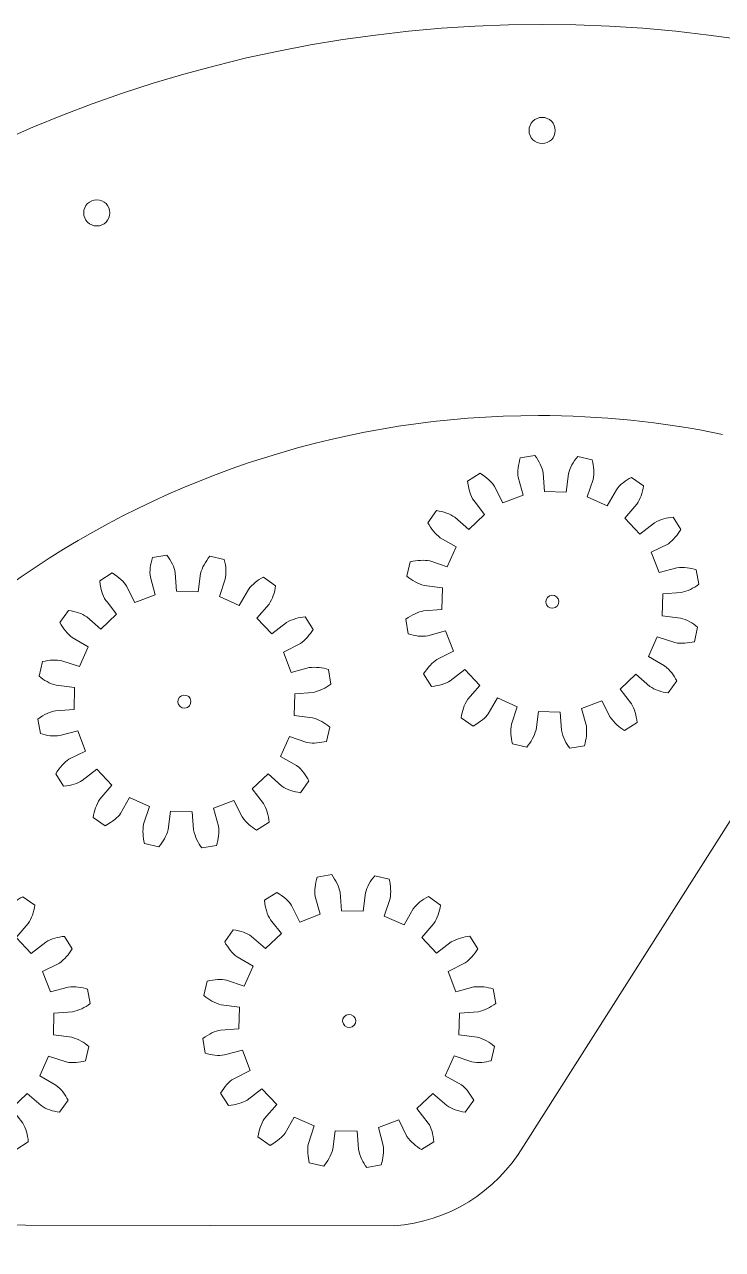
# Model space of a CAD drawing. Header units: millimetres. Extents: x 254 to 1549, y -413 to 269.
# Drawn here: x 817 to 923.6, y -1.8 to 185.4 of the extents above; entities that cross this region are included whole.
import ezdxf

# ---------------------------------------------------------------- set-up
doc = ezdxf.new("R2010")
doc.units = ezdxf.units.MM
doc.header["$MEASUREMENT"] = 0
doc.layers.add('layer 1', color=7, linetype='Continuous')

msp = doc.modelspace()

# ---------------------------------------------------------------- linework, layer by layer
at = {"layer": 'layer 1', "color": 242, "lineweight": 18}
for centre, major_axis in [((896.0624, -14.3886), (0, 199.7718)), ((896.0624, 169.1938), (0, 2)), ((828.0686, 156.6058), (0, 2))]:
    msp.add_ellipse(centre, major_axis=major_axis, ratio=1, dxfattribs=at)
msp.add_open_spline([(765.5623, 35.7716), (785.9493, 89.8482), (837.699, 125.6437), (895.491, 125.6437), (895.491, 125.6437), (904.9312, 125.6437), (914.3468, 124.681), (923.5917, 122.7706)], degree=3, knots=[0, 0, 0, 0, 0.33333333, 0.33333333, 0.33333333, 0.33333333, 1, 1, 1, 1], dxfattribs=at)
at = {"layer": 'layer 1', "color": 242, "lineweight": 9}
for points, knots in [([(896.4143, 114.042), (896.4143, 114.042), (899.7374, 113.9507), (899.7374, 113.9507), (899.7374, 113.9507), (899.7374, 113.9507), (900.0924, 116.7527), (900.0924, 116.7527), (900.0924, 116.7527), (900.2986, 117.6309), (900.8134, 118.5785), (901.5072, 119.3771), (901.5072, 119.3771), (901.5072, 119.3771), (903.7079, 118.8761), (903.7079, 118.8761), (903.7079, 118.8761), (903.9798, 117.8267), (904.0188, 116.8252), (903.8473, 115.8979), (903.8473, 115.8979), (903.8473, 115.8979), (902.9545, 113.2184), (902.9545, 113.2184), (902.9545, 113.2184), (902.9545, 113.2184), (905.9897, 111.8623), (905.9897, 111.8623), (905.9897, 111.8623), (905.9897, 111.8623), (907.3899, 114.3151), (907.3899, 114.3151), (907.3899, 114.3151), (907.9913, 115.1248), (908.7719, 115.7414), (909.7013, 116.1983), (909.7013, 116.1983), (909.7013, 116.1983), (911.5428, 114.8934), (911.5428, 114.8934), (911.5428, 114.8934), (911.4127, 113.8246), (911.0632, 112.8977), (910.5318, 112.0885), (910.5318, 112.0885), (910.5318, 112.0885), (908.6815, 109.9546), (908.6815, 109.9546), (908.6815, 109.9546), (908.6815, 109.9546), (910.9668, 107.5402), (910.9668, 107.5402), (910.9668, 107.5402), (910.9668, 107.5402), (913.1991, 109.2705), (913.1991, 109.2705), (913.1991, 109.2705), (914.1364, 109.7654), (915.0875, 110.064), (916.0553, 110.1258), (916.0553, 110.1258), (916.0553, 110.1258), (917.2571, 108.2155), (917.2571, 108.2155), (917.2571, 108.2155), (916.7293, 107.3718), (916.0899, 106.6483), (915.3282, 106.0568), (915.3282, 106.0568), (915.3282, 106.0568), (912.7237, 104.7476), (912.7237, 104.7476), (912.7237, 104.7476), (912.7237, 104.7476), (913.911, 101.6425), (913.911, 101.6425), (913.911, 101.6425), (913.911, 101.6425), (916.6356, 102.3868), (916.6356, 102.3868), (916.6356, 102.3868), (917.7017, 102.4807), (918.6953, 102.3924), (919.6017, 102.084), (919.6017, 102.084), (919.6017, 102.084), (919.981, 99.8592), (919.981, 99.8592), (919.981, 99.8592), (919.1846, 99.2375), (918.273, 98.8381), (917.2828, 98.5907), (917.2828, 98.5907), (917.2828, 98.5907), (914.4656, 98.3901), (914.4656, 98.3901), (914.4656, 98.3901), (914.4656, 98.3901), (914.3742, 95.067), (914.3742, 95.067), (914.3742, 95.067), (914.3742, 95.067), (917.1762, 94.712), (917.1762, 94.712), (917.1762, 94.712), (918.2063, 94.4549), (919.0466, 93.9357), (919.8006, 93.2972), (919.8006, 93.2972), (919.8006, 93.2972), (919.2996, 91.0966), (919.2996, 91.0966), (919.2996, 91.0966), (918.3397, 90.9189), (917.3982, 90.7208), (916.3214, 90.9572), (916.3214, 90.9572), (916.3214, 90.9572), (913.6419, 91.85), (913.6419, 91.85), (913.6419, 91.85), (913.6419, 91.85), (912.2858, 88.8148), (912.2858, 88.8148), (912.2858, 88.8148), (912.2858, 88.8148), (914.7386, 87.4145), (914.7386, 87.4145), (914.7386, 87.4145), (915.6614, 86.786), (916.1358, 85.9041), (916.6218, 85.1031), (916.6218, 85.1031), (916.6218, 85.1031), (915.3169, 83.2617), (915.3169, 83.2617), (915.3169, 83.2617), (914.284, 83.4183), (913.2624, 83.7199), (912.512, 84.2726), (912.512, 84.2726), (912.512, 84.2726), (910.3781, 86.1229), (910.3781, 86.1229), (910.3781, 86.1229), (910.3781, 86.1229), (907.9637, 83.8377), (907.9637, 83.8377), (907.9637, 83.8377), (907.9637, 83.8377), (909.694, 81.6054), (909.694, 81.6054), (909.694, 81.6054), (910.1658, 80.8187), (910.4396, 79.8567), (910.5493, 78.7492), (910.5493, 78.7492), (910.5493, 78.7492), (908.639, 77.5474), (908.639, 77.5474), (908.639, 77.5474), (907.815, 78.026), (907.0744, 78.683), (906.4345, 79.5547), (906.4345, 79.5547), (906.4345, 79.5547), (905.1711, 82.0808), (905.1711, 82.0808), (905.1711, 82.0808), (905.1711, 82.0808), (902.066, 80.8934), (902.066, 80.8934), (902.066, 80.8934), (902.066, 80.8934), (902.8103, 78.1689), (902.8103, 78.1689), (902.8103, 78.1689), (902.928, 77.1891), (902.8137, 76.2), (902.5075, 75.2028), (902.5075, 75.2028), (902.5075, 75.2028), (900.2827, 74.8235), (900.2827, 74.8235), (900.2827, 74.8235), (899.7203, 75.5617), (899.2565, 76.4304), (899.0095, 77.586), (899.0095, 77.586), (899.0095, 77.586), (898.8136, 80.3389), (898.8136, 80.3389), (898.8136, 80.3389), (898.8136, 80.3389), (895.4905, 80.4303), (895.4905, 80.4303), (895.4905, 80.4303), (895.4905, 80.4303), (895.1355, 77.6283), (895.1355, 77.6283), (895.1355, 77.6283), (894.8537, 76.6096), (894.3399, 75.7668), (893.7207, 75.0039), (893.7207, 75.0039), (893.7207, 75.0039), (891.52, 75.5048), (891.52, 75.5048), (891.52, 75.5048), (891.2933, 76.4845), (891.1953, 77.4734), (891.3806, 78.483), (891.3806, 78.483), (891.3806, 78.483), (892.2735, 81.1626), (892.2735, 81.1626), (892.2735, 81.1626), (892.2735, 81.1626), (889.2382, 82.5187), (889.2382, 82.5187), (889.2382, 82.5187), (889.2382, 82.5187), (887.838, 80.0659), (887.838, 80.0659), (887.838, 80.0659), (887.4772, 79.5189), (886.6586, 78.8816), (885.5266, 78.1826), (885.5266, 78.1826), (885.5266, 78.1826), (883.6852, 79.4876), (883.6852, 79.4876), (883.6852, 79.4876), (883.8362, 80.4824), (884.1613, 81.4213), (884.6961, 82.2924), (884.6961, 82.2924), (884.6961, 82.2924), (886.5464, 84.4263), (886.5464, 84.4263), (886.5464, 84.4263), (886.5464, 84.4263), (884.2611, 86.8407), (884.2611, 86.8407), (884.2611, 86.8407), (884.2611, 86.8407), (882.0288, 85.1105), (882.0288, 85.1105), (882.0288, 85.1105), (881.3352, 84.6894), (880.3465, 84.3867), (879.1727, 84.2551), (879.1727, 84.2551), (879.1727, 84.2551), (877.9708, 86.1654), (877.9708, 86.1654), (877.9708, 86.1654), (878.6093, 87.17), (879.2766, 87.9222), (879.9782, 88.3699), (879.9782, 88.3699), (879.9782, 88.3699), (882.5042, 89.6333), (882.5042, 89.6333), (882.5042, 89.6333), (882.5042, 89.6333), (881.3169, 92.7385), (881.3169, 92.7385), (881.3169, 92.7385), (881.3169, 92.7385), (878.5923, 91.9942), (878.5923, 91.9942), (878.5923, 91.9942), (877.6307, 91.8408), (876.6045, 91.9688), (875.6263, 92.297), (875.6263, 92.297), (875.6263, 92.297), (875.2469, 94.5217), (875.2469, 94.5217), (875.2469, 94.5217), (876.2125, 95.2187), (877.1679, 95.6581), (877.9451, 95.7903), (877.9451, 95.7903), (877.9451, 95.7903), (880.7624, 95.9908), (880.7624, 95.9908), (880.7624, 95.9908), (880.7624, 95.9908), (880.8537, 99.314), (880.8537, 99.314), (880.8537, 99.314), (880.8537, 99.314), (878.0517, 99.669), (878.0517, 99.669), (878.0517, 99.669), (877.0695, 99.9319), (876.1758, 100.4474), (875.4273, 101.0837), (875.4273, 101.0837), (875.4273, 101.0837), (875.9283, 103.2844), (875.9283, 103.2844), (875.9283, 103.2844), (877.0382, 103.5571), (878.031, 103.6037), (878.9065, 103.4238), (878.9065, 103.4238), (878.9065, 103.4238), (881.586, 102.5309), (881.586, 102.5309), (881.586, 102.5309), (881.586, 102.5309), (882.9421, 105.5662), (882.9421, 105.5662), (882.9421, 105.5662), (882.9421, 105.5662), (880.4893, 106.9664), (880.4893, 106.9664), (880.4893, 106.9664), (879.7445, 107.5667), (879.1168, 108.3373), (878.6061, 109.2778), (878.6061, 109.2778), (878.6061, 109.2778), (879.911, 111.1192), (879.911, 111.1192), (879.911, 111.1192), (881.0372, 110.9633), (881.9784, 110.6321), (882.7159, 110.1083), (882.7159, 110.1083), (882.7159, 110.1083), (884.8498, 108.258), (884.8498, 108.258), (884.8498, 108.258), (884.8498, 108.258), (887.2642, 110.5433), (887.2642, 110.5433), (887.2642, 110.5433), (887.2642, 110.5433), (885.818, 112.409), (885.818, 112.409), (885.818, 112.409), (885.2402, 112.9817), (884.8724, 114.086), (884.6786, 115.6317), (884.6786, 115.6317), (884.6786, 115.6317), (886.5889, 116.8336), (886.5889, 116.8336), (886.5889, 116.8336), (887.563, 116.1778), (888.432, 115.5161), (888.7934, 114.8262), (888.7934, 114.8262), (888.7934, 114.8262), (890.0568, 112.3002), (890.0568, 112.3002), (890.0568, 112.3002), (890.0568, 112.3002), (893.1619, 113.4875), (893.1619, 113.4875), (893.1619, 113.4875), (893.1619, 113.4875), (892.4177, 116.2121), (892.4177, 116.2121), (892.4177, 116.2121), (892.263, 117.1126), (892.433, 118.125), (892.7204, 119.1781), (892.7204, 119.1781), (892.7204, 119.1781), (894.9453, 119.5574), (894.9453, 119.5574), (894.9453, 119.5574), (895.584, 118.6475), (896.0868, 117.7442), (896.2137, 116.8593), (896.2137, 116.8593), (896.2137, 116.8593), (896.4143, 114.042), (896.4143, 114.042)], [0, 0, 0, 0, 0.01030928, 0.01030928, 0.01030928, 0.01030928, 0.02061856, 0.02061856, 0.02061856, 0.02061856, 0.03092784, 0.03092784, 0.03092784, 0.03092784, 0.04123711, 0.04123711, 0.04123711, 0.04123711, 0.05154639, 0.05154639, 0.05154639, 0.05154639, 0.06185567, 0.06185567, 0.06185567, 0.06185567, 0.07216495, 0.07216495, 0.07216495, 0.07216495, 0.08247423, 0.08247423, 0.08247423, 0.08247423, 0.09278351, 0.09278351, 0.09278351, 0.09278351, 0.10309278, 0.10309278, 0.10309278, 0.10309278, 0.11340206, 0.11340206, 0.11340206, 0.11340206, 0.12371134, 0.12371134, 0.12371134, 0.12371134, 0.13402062, 0.13402062, 0.13402062, 0.13402062, 0.1443299, 0.1443299, 0.1443299, 0.1443299, 0.15463918, 0.15463918, 0.15463918, 0.15463918, 0.16494845, 0.16494845, 0.16494845, 0.16494845, 0.17525773, 0.17525773, 0.17525773, 0.17525773, 0.18556701, 0.18556701, 0.18556701, 0.18556701, 0.19587629, 0.19587629, 0.19587629, 0.19587629, 0.20618557, 0.20618557, 0.20618557, 0.20618557, 0.21649485, 0.21649485, 0.21649485, 0.21649485, 0.22680412, 0.22680412, 0.22680412, 0.22680412, 0.2371134, 0.2371134, 0.2371134, 0.2371134, 0.24742268, 0.24742268, 0.24742268, 0.24742268, 0.25773196, 0.25773196, 0.25773196, 0.25773196, 0.26804124, 0.26804124, 0.26804124, 0.26804124, 0.27835052, 0.27835052, 0.27835052, 0.27835052, 0.28865979, 0.28865979, 0.28865979, 0.28865979, 0.29896907, 0.29896907, 0.29896907, 0.29896907, 0.30927835, 0.30927835, 0.30927835, 0.30927835, 0.31958763, 0.31958763, 0.31958763, 0.31958763, 0.32989691, 0.32989691, 0.32989691, 0.32989691, 0.34020619, 0.34020619, 0.34020619, 0.34020619, 0.35051546, 0.35051546, 0.35051546, 0.35051546, 0.36082474, 0.36082474, 0.36082474, 0.36082474, 0.37113402, 0.37113402, 0.37113402, 0.37113402, 0.3814433, 0.3814433, 0.3814433, 0.3814433, 0.39175258, 0.39175258, 0.39175258, 0.39175258, 0.40206186, 0.40206186, 0.40206186, 0.40206186, 0.41237113, 0.41237113, 0.41237113, 0.41237113, 0.42268041, 0.42268041, 0.42268041, 0.42268041, 0.43298969, 0.43298969, 0.43298969, 0.43298969, 0.44329897, 0.44329897, 0.44329897, 0.44329897, 0.45360825, 0.45360825, 0.45360825, 0.45360825, 0.46391753, 0.46391753, 0.46391753, 0.46391753, 0.4742268, 0.4742268, 0.4742268, 0.4742268, 0.48453608, 0.48453608, 0.48453608, 0.48453608, 0.49484536, 0.49484536, 0.49484536, 0.49484536, 0.50515464, 0.50515464, 0.50515464, 0.50515464, 0.51546392, 0.51546392, 0.51546392, 0.51546392, 0.5257732, 0.5257732, 0.5257732, 0.5257732, 0.53608247, 0.53608247, 0.53608247, 0.53608247, 0.54639175, 0.54639175, 0.54639175, 0.54639175, 0.55670103, 0.55670103, 0.55670103, 0.55670103, 0.56701031, 0.56701031, 0.56701031, 0.56701031, 0.57731959, 0.57731959, 0.57731959, 0.57731959, 0.58762887, 0.58762887, 0.58762887, 0.58762887, 0.59793814, 0.59793814, 0.59793814, 0.59793814, 0.60824742, 0.60824742, 0.60824742, 0.60824742, 0.6185567, 0.6185567, 0.6185567, 0.6185567, 0.62886598, 0.62886598, 0.62886598, 0.62886598, 0.63917526, 0.63917526, 0.63917526, 0.63917526, 0.64948454, 0.64948454, 0.64948454, 0.64948454, 0.65979381, 0.65979381, 0.65979381, 0.65979381, 0.67010309, 0.67010309, 0.67010309, 0.67010309, 0.68041237, 0.68041237, 0.68041237, 0.68041237, 0.69072165, 0.69072165, 0.69072165, 0.69072165, 0.70103093, 0.70103093, 0.70103093, 0.70103093, 0.71134021, 0.71134021, 0.71134021, 0.71134021, 0.72164948, 0.72164948, 0.72164948, 0.72164948, 0.73195876, 0.73195876, 0.73195876, 0.73195876, 0.74226804, 0.74226804, 0.74226804, 0.74226804, 0.75257732, 0.75257732, 0.75257732, 0.75257732, 0.7628866, 0.7628866, 0.7628866, 0.7628866, 0.77319588, 0.77319588, 0.77319588, 0.77319588, 0.78350515, 0.78350515, 0.78350515, 0.78350515, 0.79381443, 0.79381443, 0.79381443, 0.79381443, 0.80412371, 0.80412371, 0.80412371, 0.80412371, 0.81443299, 0.81443299, 0.81443299, 0.81443299, 0.82474227, 0.82474227, 0.82474227, 0.82474227, 0.83505155, 0.83505155, 0.83505155, 0.83505155, 0.84536082, 0.84536082, 0.84536082, 0.84536082, 0.8556701, 0.8556701, 0.8556701, 0.8556701, 0.86597938, 0.86597938, 0.86597938, 0.86597938, 0.87628866, 0.87628866, 0.87628866, 0.87628866, 0.88659794, 0.88659794, 0.88659794, 0.88659794, 0.89690722, 0.89690722, 0.89690722, 0.89690722, 0.90721649, 0.90721649, 0.90721649, 0.90721649, 0.91752577, 0.91752577, 0.91752577, 0.91752577, 0.92783505, 0.92783505, 0.92783505, 0.92783505, 0.93814433, 0.93814433, 0.93814433, 0.93814433, 0.94845361, 0.94845361, 0.94845361, 0.94845361, 0.95876289, 0.95876289, 0.95876289, 0.95876289, 0.96907216, 0.96907216, 0.96907216, 0.96907216, 0.97938144, 0.97938144, 0.97938144, 0.97938144, 1, 1, 1, 1]), ([(840.2465, 98.8024), (840.2465, 98.8024), (843.5696, 98.7111), (843.5696, 98.7111), (843.5696, 98.7111), (843.5696, 98.7111), (843.9246, 101.5131), (843.9246, 101.5131), (843.9246, 101.5131), (844.1308, 102.3913), (844.6456, 103.3389), (845.3394, 104.1375), (845.3394, 104.1375), (845.3394, 104.1375), (847.5401, 103.6365), (847.5401, 103.6365), (847.5401, 103.6365), (847.812, 102.5871), (847.851, 101.5856), (847.6795, 100.6583), (847.6795, 100.6583), (847.6795, 100.6583), (846.7867, 97.9788), (846.7867, 97.9788), (846.7867, 97.9788), (846.7867, 97.9788), (849.8219, 96.6227), (849.8219, 96.6227), (849.8219, 96.6227), (849.8219, 96.6227), (851.2221, 99.0755), (851.2221, 99.0755), (851.2221, 99.0755), (851.8235, 99.8852), (852.6041, 100.5018), (853.5335, 100.9587), (853.5335, 100.9587), (853.5335, 100.9587), (855.375, 99.6538), (855.375, 99.6538), (855.375, 99.6538), (855.2449, 98.585), (854.8954, 97.6581), (854.364, 96.8489), (854.364, 96.8489), (854.364, 96.8489), (852.5137, 94.715), (852.5137, 94.715), (852.5137, 94.715), (852.5137, 94.715), (854.799, 92.3006), (854.799, 92.3006), (854.799, 92.3006), (854.799, 92.3006), (857.0313, 94.0309), (857.0313, 94.0309), (857.0313, 94.0309), (857.9686, 94.5258), (858.9197, 94.8244), (859.8875, 94.8862), (859.8875, 94.8862), (859.8875, 94.8862), (861.0893, 92.9759), (861.0893, 92.9759), (861.0893, 92.9759), (860.5615, 92.1322), (859.9221, 91.4087), (859.1604, 90.8172), (859.1604, 90.8172), (859.1604, 90.8172), (856.5559, 89.508), (856.5559, 89.508), (856.5559, 89.508), (856.5559, 89.508), (857.7432, 86.4029), (857.7432, 86.4029), (857.7432, 86.4029), (857.7432, 86.4029), (860.4678, 87.1472), (860.4678, 87.1472), (860.4678, 87.1472), (861.5339, 87.2411), (862.5275, 87.1528), (863.4339, 86.8444), (863.4339, 86.8444), (863.4339, 86.8444), (863.8132, 84.6196), (863.8132, 84.6196), (863.8132, 84.6196), (863.0168, 83.9979), (862.1052, 83.5985), (861.115, 83.3511), (861.115, 83.3511), (861.115, 83.3511), (858.2978, 83.1505), (858.2978, 83.1505), (858.2978, 83.1505), (858.2978, 83.1505), (858.2064, 79.8274), (858.2064, 79.8274), (858.2064, 79.8274), (858.2064, 79.8274), (861.0084, 79.4724), (861.0084, 79.4724), (861.0084, 79.4724), (862.0385, 79.2153), (862.8788, 78.6961), (863.6328, 78.0576), (863.6328, 78.0576), (863.6328, 78.0576), (863.1318, 75.857), (863.1318, 75.857), (863.1318, 75.857), (862.1719, 75.6793), (861.2304, 75.4812), (860.1536, 75.7176), (860.1536, 75.7176), (860.1536, 75.7176), (857.4741, 76.6104), (857.4741, 76.6104), (857.4741, 76.6104), (857.4741, 76.6104), (856.118, 73.5752), (856.118, 73.5752), (856.118, 73.5752), (856.118, 73.5752), (858.5708, 72.1749), (858.5708, 72.1749), (858.5708, 72.1749), (859.4936, 71.5464), (859.968, 70.6645), (860.454, 69.8635), (860.454, 69.8635), (860.454, 69.8635), (859.1491, 68.0221), (859.1491, 68.0221), (859.1491, 68.0221), (858.1162, 68.1787), (857.0946, 68.4803), (856.3442, 69.033), (856.3442, 69.033), (856.3442, 69.033), (854.2103, 70.8833), (854.2103, 70.8833), (854.2103, 70.8833), (854.2103, 70.8833), (851.7959, 68.5981), (851.7959, 68.5981), (851.7959, 68.5981), (851.7959, 68.5981), (853.5262, 66.3658), (853.5262, 66.3658), (853.5262, 66.3658), (853.998, 65.5791), (854.2718, 64.6171), (854.3815, 63.5096), (854.3815, 63.5096), (854.3815, 63.5096), (852.4712, 62.3078), (852.4712, 62.3078), (852.4712, 62.3078), (851.6472, 62.7864), (850.9066, 63.4434), (850.2667, 64.3151), (850.2667, 64.3151), (850.2667, 64.3151), (849.0033, 66.8412), (849.0033, 66.8412), (849.0033, 66.8412), (849.0033, 66.8412), (845.8982, 65.6538), (845.8982, 65.6538), (845.8982, 65.6538), (845.8982, 65.6538), (846.6425, 62.9293), (846.6425, 62.9293), (846.6425, 62.9293), (846.7602, 61.9495), (846.6459, 60.9604), (846.3397, 59.9632), (846.3397, 59.9632), (846.3397, 59.9632), (844.1149, 59.5839), (844.1149, 59.5839), (844.1149, 59.5839), (843.5525, 60.3221), (843.0887, 61.1908), (842.8417, 62.3464), (842.8417, 62.3464), (842.8417, 62.3464), (842.6458, 65.0993), (842.6458, 65.0993), (842.6458, 65.0993), (842.6458, 65.0993), (839.3227, 65.1907), (839.3227, 65.1907), (839.3227, 65.1907), (839.3227, 65.1907), (838.9677, 62.3887), (838.9677, 62.3887), (838.9677, 62.3887), (838.6859, 61.37), (838.1721, 60.5272), (837.5529, 59.7643), (837.5529, 59.7643), (837.5529, 59.7643), (835.3522, 60.2652), (835.3522, 60.2652), (835.3522, 60.2652), (835.1255, 61.2449), (835.0275, 62.2338), (835.2128, 63.2434), (835.2128, 63.2434), (835.2128, 63.2434), (836.1057, 65.923), (836.1057, 65.923), (836.1057, 65.923), (836.1057, 65.923), (833.0704, 67.2791), (833.0704, 67.2791), (833.0704, 67.2791), (833.0704, 67.2791), (831.6702, 64.8263), (831.6702, 64.8263), (831.6702, 64.8263), (831.3094, 64.2793), (830.4908, 63.642), (829.3588, 62.943), (829.3588, 62.943), (829.3588, 62.943), (827.5174, 64.248), (827.5174, 64.248), (827.5174, 64.248), (827.6684, 65.2428), (827.9935, 66.1817), (828.5283, 67.0528), (828.5283, 67.0528), (828.5283, 67.0528), (830.3786, 69.1867), (830.3786, 69.1867), (830.3786, 69.1867), (830.3786, 69.1867), (828.0933, 71.6011), (828.0933, 71.6011), (828.0933, 71.6011), (828.0933, 71.6011), (825.861, 69.8709), (825.861, 69.8709), (825.861, 69.8709), (825.1674, 69.4498), (824.1787, 69.1471), (823.0049, 69.0155), (823.0049, 69.0155), (823.0049, 69.0155), (821.803, 70.9258), (821.803, 70.9258), (821.803, 70.9258), (822.4415, 71.9304), (823.1088, 72.6826), (823.8104, 73.1303), (823.8104, 73.1303), (823.8104, 73.1303), (826.3364, 74.3937), (826.3364, 74.3937), (826.3364, 74.3937), (826.3364, 74.3937), (825.1491, 77.4989), (825.1491, 77.4989), (825.1491, 77.4989), (825.1491, 77.4989), (822.4245, 76.7546), (822.4245, 76.7546), (822.4245, 76.7546), (821.4629, 76.6012), (820.4367, 76.7292), (819.4585, 77.0574), (819.4585, 77.0574), (819.4585, 77.0574), (819.0791, 79.2821), (819.0791, 79.2821), (819.0791, 79.2821), (820.0447, 79.9791), (821.0001, 80.4185), (821.7773, 80.5507), (821.7773, 80.5507), (821.7773, 80.5507), (824.5946, 80.7512), (824.5946, 80.7512), (824.5946, 80.7512), (824.5946, 80.7512), (824.6859, 84.0744), (824.6859, 84.0744), (824.6859, 84.0744), (824.6859, 84.0744), (821.8839, 84.4294), (821.8839, 84.4294), (821.8839, 84.4294), (820.9017, 84.6923), (820.008, 85.2078), (819.2595, 85.8441), (819.2595, 85.8441), (819.2595, 85.8441), (819.7605, 88.0448), (819.7605, 88.0448), (819.7605, 88.0448), (820.8704, 88.3175), (821.8632, 88.3641), (822.7387, 88.1842), (822.7387, 88.1842), (822.7387, 88.1842), (825.4182, 87.2913), (825.4182, 87.2913), (825.4182, 87.2913), (825.4182, 87.2913), (826.7743, 90.3266), (826.7743, 90.3266), (826.7743, 90.3266), (826.7743, 90.3266), (824.3215, 91.7268), (824.3215, 91.7268), (824.3215, 91.7268), (823.5767, 92.3271), (822.949, 93.0977), (822.4383, 94.0382), (822.4383, 94.0382), (822.4383, 94.0382), (823.7432, 95.8796), (823.7432, 95.8796), (823.7432, 95.8796), (824.8694, 95.7237), (825.8106, 95.3925), (826.5481, 94.8687), (826.5481, 94.8687), (826.5481, 94.8687), (828.682, 93.0184), (828.682, 93.0184), (828.682, 93.0184), (828.682, 93.0184), (831.0964, 95.3037), (831.0964, 95.3037), (831.0964, 95.3037), (831.0964, 95.3037), (829.6502, 97.1694), (829.6502, 97.1694), (829.6502, 97.1694), (829.0724, 97.7421), (828.7046, 98.8464), (828.5108, 100.3921), (828.5108, 100.3921), (828.5108, 100.3921), (830.4211, 101.594), (830.4211, 101.594), (830.4211, 101.594), (831.3952, 100.9382), (832.2642, 100.2765), (832.6256, 99.5866), (832.6256, 99.5866), (832.6256, 99.5866), (833.889, 97.0606), (833.889, 97.0606), (833.889, 97.0606), (833.889, 97.0606), (836.9941, 98.2479), (836.9941, 98.2479), (836.9941, 98.2479), (836.9941, 98.2479), (836.2499, 100.9725), (836.2499, 100.9725), (836.2499, 100.9725), (836.0952, 101.873), (836.2652, 102.8854), (836.5526, 103.9385), (836.5526, 103.9385), (836.5526, 103.9385), (838.7775, 104.3178), (838.7775, 104.3178), (838.7775, 104.3178), (839.4162, 103.4079), (839.919, 102.5046), (840.0459, 101.6197), (840.0459, 101.6197), (840.0459, 101.6197), (840.2465, 98.8024), (840.2465, 98.8024)], [0, 0, 0, 0, 0.01030928, 0.01030928, 0.01030928, 0.01030928, 0.02061856, 0.02061856, 0.02061856, 0.02061856, 0.03092784, 0.03092784, 0.03092784, 0.03092784, 0.04123711, 0.04123711, 0.04123711, 0.04123711, 0.05154639, 0.05154639, 0.05154639, 0.05154639, 0.06185567, 0.06185567, 0.06185567, 0.06185567, 0.07216495, 0.07216495, 0.07216495, 0.07216495, 0.08247423, 0.08247423, 0.08247423, 0.08247423, 0.09278351, 0.09278351, 0.09278351, 0.09278351, 0.10309278, 0.10309278, 0.10309278, 0.10309278, 0.11340206, 0.11340206, 0.11340206, 0.11340206, 0.12371134, 0.12371134, 0.12371134, 0.12371134, 0.13402062, 0.13402062, 0.13402062, 0.13402062, 0.1443299, 0.1443299, 0.1443299, 0.1443299, 0.15463918, 0.15463918, 0.15463918, 0.15463918, 0.16494845, 0.16494845, 0.16494845, 0.16494845, 0.17525773, 0.17525773, 0.17525773, 0.17525773, 0.18556701, 0.18556701, 0.18556701, 0.18556701, 0.19587629, 0.19587629, 0.19587629, 0.19587629, 0.20618557, 0.20618557, 0.20618557, 0.20618557, 0.21649485, 0.21649485, 0.21649485, 0.21649485, 0.22680412, 0.22680412, 0.22680412, 0.22680412, 0.2371134, 0.2371134, 0.2371134, 0.2371134, 0.24742268, 0.24742268, 0.24742268, 0.24742268, 0.25773196, 0.25773196, 0.25773196, 0.25773196, 0.26804124, 0.26804124, 0.26804124, 0.26804124, 0.27835052, 0.27835052, 0.27835052, 0.27835052, 0.28865979, 0.28865979, 0.28865979, 0.28865979, 0.29896907, 0.29896907, 0.29896907, 0.29896907, 0.30927835, 0.30927835, 0.30927835, 0.30927835, 0.31958763, 0.31958763, 0.31958763, 0.31958763, 0.32989691, 0.32989691, 0.32989691, 0.32989691, 0.34020619, 0.34020619, 0.34020619, 0.34020619, 0.35051546, 0.35051546, 0.35051546, 0.35051546, 0.36082474, 0.36082474, 0.36082474, 0.36082474, 0.37113402, 0.37113402, 0.37113402, 0.37113402, 0.3814433, 0.3814433, 0.3814433, 0.3814433, 0.39175258, 0.39175258, 0.39175258, 0.39175258, 0.40206186, 0.40206186, 0.40206186, 0.40206186, 0.41237113, 0.41237113, 0.41237113, 0.41237113, 0.42268041, 0.42268041, 0.42268041, 0.42268041, 0.43298969, 0.43298969, 0.43298969, 0.43298969, 0.44329897, 0.44329897, 0.44329897, 0.44329897, 0.45360825, 0.45360825, 0.45360825, 0.45360825, 0.46391753, 0.46391753, 0.46391753, 0.46391753, 0.4742268, 0.4742268, 0.4742268, 0.4742268, 0.48453608, 0.48453608, 0.48453608, 0.48453608, 0.49484536, 0.49484536, 0.49484536, 0.49484536, 0.50515464, 0.50515464, 0.50515464, 0.50515464, 0.51546392, 0.51546392, 0.51546392, 0.51546392, 0.5257732, 0.5257732, 0.5257732, 0.5257732, 0.53608247, 0.53608247, 0.53608247, 0.53608247, 0.54639175, 0.54639175, 0.54639175, 0.54639175, 0.55670103, 0.55670103, 0.55670103, 0.55670103, 0.56701031, 0.56701031, 0.56701031, 0.56701031, 0.57731959, 0.57731959, 0.57731959, 0.57731959, 0.58762887, 0.58762887, 0.58762887, 0.58762887, 0.59793814, 0.59793814, 0.59793814, 0.59793814, 0.60824742, 0.60824742, 0.60824742, 0.60824742, 0.6185567, 0.6185567, 0.6185567, 0.6185567, 0.62886598, 0.62886598, 0.62886598, 0.62886598, 0.63917526, 0.63917526, 0.63917526, 0.63917526, 0.64948454, 0.64948454, 0.64948454, 0.64948454, 0.65979381, 0.65979381, 0.65979381, 0.65979381, 0.67010309, 0.67010309, 0.67010309, 0.67010309, 0.68041237, 0.68041237, 0.68041237, 0.68041237, 0.69072165, 0.69072165, 0.69072165, 0.69072165, 0.70103093, 0.70103093, 0.70103093, 0.70103093, 0.71134021, 0.71134021, 0.71134021, 0.71134021, 0.72164948, 0.72164948, 0.72164948, 0.72164948, 0.73195876, 0.73195876, 0.73195876, 0.73195876, 0.74226804, 0.74226804, 0.74226804, 0.74226804, 0.75257732, 0.75257732, 0.75257732, 0.75257732, 0.7628866, 0.7628866, 0.7628866, 0.7628866, 0.77319588, 0.77319588, 0.77319588, 0.77319588, 0.78350515, 0.78350515, 0.78350515, 0.78350515, 0.79381443, 0.79381443, 0.79381443, 0.79381443, 0.80412371, 0.80412371, 0.80412371, 0.80412371, 0.81443299, 0.81443299, 0.81443299, 0.81443299, 0.82474227, 0.82474227, 0.82474227, 0.82474227, 0.83505155, 0.83505155, 0.83505155, 0.83505155, 0.84536082, 0.84536082, 0.84536082, 0.84536082, 0.8556701, 0.8556701, 0.8556701, 0.8556701, 0.86597938, 0.86597938, 0.86597938, 0.86597938, 0.87628866, 0.87628866, 0.87628866, 0.87628866, 0.88659794, 0.88659794, 0.88659794, 0.88659794, 0.89690722, 0.89690722, 0.89690722, 0.89690722, 0.90721649, 0.90721649, 0.90721649, 0.90721649, 0.91752577, 0.91752577, 0.91752577, 0.91752577, 0.92783505, 0.92783505, 0.92783505, 0.92783505, 0.93814433, 0.93814433, 0.93814433, 0.93814433, 0.94845361, 0.94845361, 0.94845361, 0.94845361, 0.95876289, 0.95876289, 0.95876289, 0.95876289, 0.96907216, 0.96907216, 0.96907216, 0.96907216, 0.97938144, 0.97938144, 0.97938144, 0.97938144, 1, 1, 1, 1]), ([(897.5429, 98.188), (898.0924, 98.2271), (898.5725, 97.8109), (898.6116, 97.2614), (898.6116, 97.2614), (898.6507, 96.7119), (898.2345, 96.2319), (897.685, 96.1927), (897.685, 96.1927), (897.1354, 96.1536), (896.6554, 96.5699), (896.6163, 97.1193), (896.6163, 97.1193), (896.5771, 97.6688), (896.9934, 98.1488), (897.5429, 98.188)], [0, 0, 0, 0, 0.2, 0.2, 0.2, 0.2, 0.4, 0.4, 0.4, 0.4, 0.6, 0.6, 0.6, 0.6, 1, 1, 1, 1]), ([(841.3751, 82.9484), (841.9246, 82.9875), (842.4047, 82.5713), (842.4438, 82.0218), (842.4438, 82.0218), (842.4829, 81.4723), (842.0667, 80.9923), (841.5172, 80.9531), (841.5172, 80.9531), (840.9676, 80.914), (840.4876, 81.3303), (840.4485, 81.8797), (840.4485, 81.8797), (840.4093, 82.4292), (840.8256, 82.9092), (841.3751, 82.9484)], [0, 0, 0, 0, 0.2, 0.2, 0.2, 0.2, 0.4, 0.4, 0.4, 0.4, 0.6, 0.6, 0.6, 0.6, 1, 1, 1, 1]), ([(803.482, 49.9863), (803.482, 49.9863), (806.8051, 49.895), (806.8051, 49.895), (806.8051, 49.895), (806.8051, 49.895), (807.1601, 52.697), (807.1601, 52.697), (807.1601, 52.697), (807.3663, 53.5752), (807.8811, 54.5228), (808.5749, 55.3214), (808.5749, 55.3214), (808.5749, 55.3214), (810.7756, 54.8204), (810.7756, 54.8204), (810.7756, 54.8204), (811.0475, 53.771), (811.0865, 52.7695), (810.915, 51.8422), (810.915, 51.8422), (810.915, 51.8422), (810.0222, 49.1627), (810.0222, 49.1627), (810.0222, 49.1627), (810.0222, 49.1627), (813.0574, 47.8066), (813.0574, 47.8066), (813.0574, 47.8066), (813.0574, 47.8066), (814.4576, 50.2594), (814.4576, 50.2594), (814.4576, 50.2594), (815.059, 51.0691), (815.8396, 51.6857), (816.769, 52.1426), (816.769, 52.1426), (816.769, 52.1426), (818.6105, 50.8377), (818.6105, 50.8377), (818.6105, 50.8377), (818.4804, 49.7689), (818.1309, 48.842), (817.5995, 48.0328), (817.5995, 48.0328), (817.5995, 48.0328), (815.7492, 45.8989), (815.7492, 45.8989), (815.7492, 45.8989), (815.7492, 45.8989), (818.0345, 43.4845), (818.0345, 43.4845), (818.0345, 43.4845), (818.0345, 43.4845), (820.2668, 45.2148), (820.2668, 45.2148), (820.2668, 45.2148), (821.2041, 45.7097), (822.1552, 46.0083), (823.123, 46.0701), (823.123, 46.0701), (823.123, 46.0701), (824.3248, 44.1598), (824.3248, 44.1598), (824.3248, 44.1598), (823.797, 43.3161), (823.1576, 42.5926), (822.3959, 42.0011), (822.3959, 42.0011), (822.3959, 42.0011), (819.7914, 40.6919), (819.7914, 40.6919), (819.7914, 40.6919), (819.7914, 40.6919), (820.9787, 37.5868), (820.9787, 37.5868), (820.9787, 37.5868), (820.9787, 37.5868), (823.7033, 38.3311), (823.7033, 38.3311), (823.7033, 38.3311), (824.7694, 38.425), (825.763, 38.3367), (826.6694, 38.0283), (826.6694, 38.0283), (826.6694, 38.0283), (827.0487, 35.8035), (827.0487, 35.8035), (827.0487, 35.8035), (826.2523, 35.1818), (825.3407, 34.7824), (824.3505, 34.535), (824.3505, 34.535), (824.3505, 34.535), (821.5333, 34.3344), (821.5333, 34.3344), (821.5333, 34.3344), (821.5333, 34.3344), (821.4419, 31.0113), (821.4419, 31.0113), (821.4419, 31.0113), (821.4419, 31.0113), (824.2439, 30.6563), (824.2439, 30.6563), (824.2439, 30.6563), (825.274, 30.3992), (826.1143, 29.88), (826.8683, 29.2415), (826.8683, 29.2415), (826.8683, 29.2415), (826.3673, 27.0409), (826.3673, 27.0409), (826.3673, 27.0409), (825.4074, 26.8632), (824.4659, 26.6651), (823.3891, 26.9015), (823.3891, 26.9015), (823.3891, 26.9015), (820.7096, 27.7943), (820.7096, 27.7943), (820.7096, 27.7943), (820.7096, 27.7943), (819.3535, 24.7591), (819.3535, 24.7591), (819.3535, 24.7591), (819.3535, 24.7591), (821.8063, 23.3588), (821.8063, 23.3588), (821.8063, 23.3588), (822.7291, 22.7303), (823.2035, 21.8484), (823.6895, 21.0474), (823.6895, 21.0474), (823.6895, 21.0474), (822.3846, 19.206), (822.3846, 19.206), (822.3846, 19.206), (821.3517, 19.3626), (820.3301, 19.6642), (819.5797, 20.2169), (819.5797, 20.2169), (819.5797, 20.2169), (817.4458, 22.0672), (817.4458, 22.0672), (817.4458, 22.0672), (817.4458, 22.0672), (815.0314, 19.782), (815.0314, 19.782), (815.0314, 19.782), (815.0314, 19.782), (816.7617, 17.5497), (816.7617, 17.5497), (816.7617, 17.5497), (817.2335, 16.763), (817.5073, 15.801), (817.617, 14.6935), (817.617, 14.6935), (817.617, 14.6935), (815.7067, 13.4917), (815.7067, 13.4917), (815.7067, 13.4917), (814.8827, 13.9703), (814.1421, 14.6273), (813.5022, 15.499), (813.5022, 15.499), (813.5022, 15.499), (812.2388, 18.0251), (812.2388, 18.0251), (812.2388, 18.0251), (812.2388, 18.0251), (809.1337, 16.8377), (809.1337, 16.8377), (809.1337, 16.8377), (809.1337, 16.8377), (809.878, 14.1132), (809.878, 14.1132), (809.878, 14.1132), (809.9957, 13.1334), (809.8814, 12.1443), (809.5752, 11.1471), (809.5752, 11.1471), (809.5752, 11.1471), (807.3504, 10.7678), (807.3504, 10.7678), (807.3504, 10.7678), (806.788, 11.506), (806.3242, 12.3747), (806.0772, 13.5303), (806.0772, 13.5303), (806.0772, 13.5303), (805.8813, 16.2832), (805.8813, 16.2832), (805.8813, 16.2832), (805.8813, 16.2832), (802.5582, 16.3746), (802.5582, 16.3746), (802.5582, 16.3746), (802.5582, 16.3746), (802.2032, 13.5726), (802.2032, 13.5726), (802.2032, 13.5726), (801.9214, 12.5539), (801.4076, 11.7111), (800.7884, 10.9482), (800.7884, 10.9482), (800.7884, 10.9482), (798.5877, 11.4491), (798.5877, 11.4491), (798.5877, 11.4491), (798.361, 12.4288), (798.263, 13.4177), (798.4483, 14.4273), (798.4483, 14.4273), (798.4483, 14.4273), (799.3412, 17.1069), (799.3412, 17.1069), (799.3412, 17.1069), (799.3412, 17.1069), (796.3059, 18.463), (796.3059, 18.463), (796.3059, 18.463), (796.3059, 18.463), (794.9057, 16.0102), (794.9057, 16.0102), (794.9057, 16.0102), (794.5449, 15.4632), (793.7263, 14.8259), (792.5943, 14.1269), (792.5943, 14.1269), (792.5943, 14.1269), (790.7529, 15.4319), (790.7529, 15.4319), (790.7529, 15.4319), (790.9039, 16.4267), (791.229, 17.3656), (791.7638, 18.2367), (791.7638, 18.2367), (791.7638, 18.2367), (793.6141, 20.3706), (793.6141, 20.3706), (793.6141, 20.3706), (793.6141, 20.3706), (791.3288, 22.785), (791.3288, 22.785), (791.3288, 22.785), (791.3288, 22.785), (789.0965, 21.0548), (789.0965, 21.0548), (789.0965, 21.0548), (788.4029, 20.6337), (787.4142, 20.331), (786.2404, 20.1994), (786.2404, 20.1994), (786.2404, 20.1994), (785.0385, 22.1097), (785.0385, 22.1097), (785.0385, 22.1097), (785.677, 23.1143), (786.3443, 23.8665), (787.0459, 24.3142), (787.0459, 24.3142), (787.0459, 24.3142), (789.5719, 25.5776), (789.5719, 25.5776), (789.5719, 25.5776), (789.5719, 25.5776), (788.3846, 28.6828), (788.3846, 28.6828), (788.3846, 28.6828), (788.3846, 28.6828), (785.66, 27.9385), (785.66, 27.9385), (785.66, 27.9385), (784.6984, 27.7851), (783.6722, 27.9131), (782.694, 28.2413), (782.694, 28.2413), (782.694, 28.2413), (782.3146, 30.466), (782.3146, 30.466), (782.3146, 30.466), (783.2802, 31.163), (784.2356, 31.6024), (785.0128, 31.7346), (785.0128, 31.7346), (785.0128, 31.7346), (787.8301, 31.9351), (787.8301, 31.9351), (787.8301, 31.9351), (787.8301, 31.9351), (787.9214, 35.2583), (787.9214, 35.2583), (787.9214, 35.2583), (787.9214, 35.2583), (785.1194, 35.6133), (785.1194, 35.6133), (785.1194, 35.6133), (784.1372, 35.8762), (783.2435, 36.3917), (782.495, 37.028), (782.495, 37.028), (782.495, 37.028), (782.996, 39.2287), (782.996, 39.2287), (782.996, 39.2287), (784.1059, 39.5014), (785.0987, 39.548), (785.9742, 39.3681), (785.9742, 39.3681), (785.9742, 39.3681), (788.6537, 38.4752), (788.6537, 38.4752), (788.6537, 38.4752), (788.6537, 38.4752), (790.0098, 41.5105), (790.0098, 41.5105), (790.0098, 41.5105), (790.0098, 41.5105), (787.557, 42.9107), (787.557, 42.9107), (787.557, 42.9107), (786.8122, 43.511), (786.1845, 44.2816), (785.6738, 45.2221), (785.6738, 45.2221), (785.6738, 45.2221), (786.9787, 47.0635), (786.9787, 47.0635), (786.9787, 47.0635), (788.1049, 46.9076), (789.0461, 46.5764), (789.7836, 46.0526), (789.7836, 46.0526), (789.7836, 46.0526), (791.9175, 44.2023), (791.9175, 44.2023), (791.9175, 44.2023), (791.9175, 44.2023), (794.3319, 46.4876), (794.3319, 46.4876), (794.3319, 46.4876), (794.3319, 46.4876), (792.8857, 48.3533), (792.8857, 48.3533), (792.8857, 48.3533), (792.3079, 48.926), (791.9401, 50.0303), (791.7463, 51.576), (791.7463, 51.576), (791.7463, 51.576), (793.6566, 52.7779), (793.6566, 52.7779), (793.6566, 52.7779), (794.6307, 52.1221), (795.4997, 51.4604), (795.8611, 50.7705), (795.8611, 50.7705), (795.8611, 50.7705), (797.1245, 48.2445), (797.1245, 48.2445), (797.1245, 48.2445), (797.1245, 48.2445), (800.2296, 49.4318), (800.2296, 49.4318), (800.2296, 49.4318), (800.2296, 49.4318), (799.4854, 52.1564), (799.4854, 52.1564), (799.4854, 52.1564), (799.3307, 53.0569), (799.5007, 54.0693), (799.7881, 55.1224), (799.7881, 55.1224), (799.7881, 55.1224), (802.013, 55.5017), (802.013, 55.5017), (802.013, 55.5017), (802.6517, 54.5918), (803.1545, 53.6885), (803.2814, 52.8036), (803.2814, 52.8036), (803.2814, 52.8036), (803.482, 49.9863), (803.482, 49.9863)], [0, 0, 0, 0, 0.01030928, 0.01030928, 0.01030928, 0.01030928, 0.02061856, 0.02061856, 0.02061856, 0.02061856, 0.03092784, 0.03092784, 0.03092784, 0.03092784, 0.04123711, 0.04123711, 0.04123711, 0.04123711, 0.05154639, 0.05154639, 0.05154639, 0.05154639, 0.06185567, 0.06185567, 0.06185567, 0.06185567, 0.07216495, 0.07216495, 0.07216495, 0.07216495, 0.08247423, 0.08247423, 0.08247423, 0.08247423, 0.09278351, 0.09278351, 0.09278351, 0.09278351, 0.10309278, 0.10309278, 0.10309278, 0.10309278, 0.11340206, 0.11340206, 0.11340206, 0.11340206, 0.12371134, 0.12371134, 0.12371134, 0.12371134, 0.13402062, 0.13402062, 0.13402062, 0.13402062, 0.1443299, 0.1443299, 0.1443299, 0.1443299, 0.15463918, 0.15463918, 0.15463918, 0.15463918, 0.16494845, 0.16494845, 0.16494845, 0.16494845, 0.17525773, 0.17525773, 0.17525773, 0.17525773, 0.18556701, 0.18556701, 0.18556701, 0.18556701, 0.19587629, 0.19587629, 0.19587629, 0.19587629, 0.20618557, 0.20618557, 0.20618557, 0.20618557, 0.21649485, 0.21649485, 0.21649485, 0.21649485, 0.22680412, 0.22680412, 0.22680412, 0.22680412, 0.2371134, 0.2371134, 0.2371134, 0.2371134, 0.24742268, 0.24742268, 0.24742268, 0.24742268, 0.25773196, 0.25773196, 0.25773196, 0.25773196, 0.26804124, 0.26804124, 0.26804124, 0.26804124, 0.27835052, 0.27835052, 0.27835052, 0.27835052, 0.28865979, 0.28865979, 0.28865979, 0.28865979, 0.29896907, 0.29896907, 0.29896907, 0.29896907, 0.30927835, 0.30927835, 0.30927835, 0.30927835, 0.31958763, 0.31958763, 0.31958763, 0.31958763, 0.32989691, 0.32989691, 0.32989691, 0.32989691, 0.34020619, 0.34020619, 0.34020619, 0.34020619, 0.35051546, 0.35051546, 0.35051546, 0.35051546, 0.36082474, 0.36082474, 0.36082474, 0.36082474, 0.37113402, 0.37113402, 0.37113402, 0.37113402, 0.3814433, 0.3814433, 0.3814433, 0.3814433, 0.39175258, 0.39175258, 0.39175258, 0.39175258, 0.40206186, 0.40206186, 0.40206186, 0.40206186, 0.41237113, 0.41237113, 0.41237113, 0.41237113, 0.42268041, 0.42268041, 0.42268041, 0.42268041, 0.43298969, 0.43298969, 0.43298969, 0.43298969, 0.44329897, 0.44329897, 0.44329897, 0.44329897, 0.45360825, 0.45360825, 0.45360825, 0.45360825, 0.46391753, 0.46391753, 0.46391753, 0.46391753, 0.4742268, 0.4742268, 0.4742268, 0.4742268, 0.48453608, 0.48453608, 0.48453608, 0.48453608, 0.49484536, 0.49484536, 0.49484536, 0.49484536, 0.50515464, 0.50515464, 0.50515464, 0.50515464, 0.51546392, 0.51546392, 0.51546392, 0.51546392, 0.5257732, 0.5257732, 0.5257732, 0.5257732, 0.53608247, 0.53608247, 0.53608247, 0.53608247, 0.54639175, 0.54639175, 0.54639175, 0.54639175, 0.55670103, 0.55670103, 0.55670103, 0.55670103, 0.56701031, 0.56701031, 0.56701031, 0.56701031, 0.57731959, 0.57731959, 0.57731959, 0.57731959, 0.58762887, 0.58762887, 0.58762887, 0.58762887, 0.59793814, 0.59793814, 0.59793814, 0.59793814, 0.60824742, 0.60824742, 0.60824742, 0.60824742, 0.6185567, 0.6185567, 0.6185567, 0.6185567, 0.62886598, 0.62886598, 0.62886598, 0.62886598, 0.63917526, 0.63917526, 0.63917526, 0.63917526, 0.64948454, 0.64948454, 0.64948454, 0.64948454, 0.65979381, 0.65979381, 0.65979381, 0.65979381, 0.67010309, 0.67010309, 0.67010309, 0.67010309, 0.68041237, 0.68041237, 0.68041237, 0.68041237, 0.69072165, 0.69072165, 0.69072165, 0.69072165, 0.70103093, 0.70103093, 0.70103093, 0.70103093, 0.71134021, 0.71134021, 0.71134021, 0.71134021, 0.72164948, 0.72164948, 0.72164948, 0.72164948, 0.73195876, 0.73195876, 0.73195876, 0.73195876, 0.74226804, 0.74226804, 0.74226804, 0.74226804, 0.75257732, 0.75257732, 0.75257732, 0.75257732, 0.7628866, 0.7628866, 0.7628866, 0.7628866, 0.77319588, 0.77319588, 0.77319588, 0.77319588, 0.78350515, 0.78350515, 0.78350515, 0.78350515, 0.79381443, 0.79381443, 0.79381443, 0.79381443, 0.80412371, 0.80412371, 0.80412371, 0.80412371, 0.81443299, 0.81443299, 0.81443299, 0.81443299, 0.82474227, 0.82474227, 0.82474227, 0.82474227, 0.83505155, 0.83505155, 0.83505155, 0.83505155, 0.84536082, 0.84536082, 0.84536082, 0.84536082, 0.8556701, 0.8556701, 0.8556701, 0.8556701, 0.86597938, 0.86597938, 0.86597938, 0.86597938, 0.87628866, 0.87628866, 0.87628866, 0.87628866, 0.88659794, 0.88659794, 0.88659794, 0.88659794, 0.89690722, 0.89690722, 0.89690722, 0.89690722, 0.90721649, 0.90721649, 0.90721649, 0.90721649, 0.91752577, 0.91752577, 0.91752577, 0.91752577, 0.92783505, 0.92783505, 0.92783505, 0.92783505, 0.93814433, 0.93814433, 0.93814433, 0.93814433, 0.94845361, 0.94845361, 0.94845361, 0.94845361, 0.95876289, 0.95876289, 0.95876289, 0.95876289, 0.96907216, 0.96907216, 0.96907216, 0.96907216, 0.97938144, 0.97938144, 0.97938144, 0.97938144, 1, 1, 1, 1]), ([(865.4038, 50.0033), (865.4038, 50.0033), (868.7269, 49.912), (868.7269, 49.912), (868.7269, 49.912), (868.7269, 49.912), (869.0819, 52.714), (869.0819, 52.714), (869.0819, 52.714), (869.2881, 53.5922), (869.8029, 54.5398), (870.4967, 55.3384), (870.4967, 55.3384), (870.4967, 55.3384), (872.6974, 54.8374), (872.6974, 54.8374), (872.6974, 54.8374), (872.9693, 53.788), (873.0083, 52.7865), (872.8368, 51.8592), (872.8368, 51.8592), (872.8368, 51.8592), (871.944, 49.1797), (871.944, 49.1797), (871.944, 49.1797), (871.944, 49.1797), (874.9792, 47.8236), (874.9792, 47.8236), (874.9792, 47.8236), (874.9792, 47.8236), (876.3794, 50.2764), (876.3794, 50.2764), (876.3794, 50.2764), (876.9808, 51.0861), (877.7614, 51.7027), (878.6908, 52.1596), (878.6908, 52.1596), (878.6908, 52.1596), (880.5323, 50.8547), (880.5323, 50.8547), (880.5323, 50.8547), (880.4022, 49.7859), (880.0527, 48.859), (879.5213, 48.0498), (879.5213, 48.0498), (879.5213, 48.0498), (877.671, 45.9159), (877.671, 45.9159), (877.671, 45.9159), (877.671, 45.9159), (879.9563, 43.5015), (879.9563, 43.5015), (879.9563, 43.5015), (879.9563, 43.5015), (882.1886, 45.2318), (882.1886, 45.2318), (882.1886, 45.2318), (883.1259, 45.7267), (884.077, 46.0253), (885.0448, 46.0871), (885.0448, 46.0871), (885.0448, 46.0871), (886.2466, 44.1768), (886.2466, 44.1768), (886.2466, 44.1768), (885.7188, 43.3331), (885.0794, 42.6096), (884.3177, 42.0181), (884.3177, 42.0181), (884.3177, 42.0181), (881.7132, 40.7089), (881.7132, 40.7089), (881.7132, 40.7089), (881.7132, 40.7089), (882.9005, 37.6038), (882.9005, 37.6038), (882.9005, 37.6038), (882.9005, 37.6038), (885.6251, 38.3481), (885.6251, 38.3481), (885.6251, 38.3481), (886.6912, 38.442), (887.6848, 38.3537), (888.5912, 38.0453), (888.5912, 38.0453), (888.5912, 38.0453), (888.9705, 35.8205), (888.9705, 35.8205), (888.9705, 35.8205), (888.1741, 35.1988), (887.2625, 34.7994), (886.2723, 34.552), (886.2723, 34.552), (886.2723, 34.552), (883.4551, 34.3514), (883.4551, 34.3514), (883.4551, 34.3514), (883.4551, 34.3514), (883.3637, 31.0283), (883.3637, 31.0283), (883.3637, 31.0283), (883.3637, 31.0283), (886.1657, 30.6733), (886.1657, 30.6733), (886.1657, 30.6733), (887.1958, 30.4162), (888.0361, 29.897), (888.7901, 29.2585), (888.7901, 29.2585), (888.7901, 29.2585), (888.2891, 27.0579), (888.2891, 27.0579), (888.2891, 27.0579), (887.3292, 26.8802), (886.3877, 26.6821), (885.3109, 26.9185), (885.3109, 26.9185), (885.3109, 26.9185), (882.6314, 27.8113), (882.6314, 27.8113), (882.6314, 27.8113), (882.6314, 27.8113), (881.2753, 24.7761), (881.2753, 24.7761), (881.2753, 24.7761), (881.2753, 24.7761), (883.7281, 23.3758), (883.7281, 23.3758), (883.7281, 23.3758), (884.6509, 22.7473), (885.1253, 21.8654), (885.6113, 21.0644), (885.6113, 21.0644), (885.6113, 21.0644), (884.3064, 19.223), (884.3064, 19.223), (884.3064, 19.223), (883.2735, 19.3796), (882.2519, 19.6812), (881.5015, 20.2339), (881.5015, 20.2339), (881.5015, 20.2339), (879.3676, 22.0842), (879.3676, 22.0842), (879.3676, 22.0842), (879.3676, 22.0842), (876.9532, 19.799), (876.9532, 19.799), (876.9532, 19.799), (876.9532, 19.799), (878.6835, 17.5667), (878.6835, 17.5667), (878.6835, 17.5667), (879.1553, 16.78), (879.4291, 15.818), (879.5388, 14.7105), (879.5388, 14.7105), (879.5388, 14.7105), (877.6285, 13.5087), (877.6285, 13.5087), (877.6285, 13.5087), (876.8045, 13.9873), (876.0639, 14.6443), (875.424, 15.516), (875.424, 15.516), (875.424, 15.516), (874.1606, 18.0421), (874.1606, 18.0421), (874.1606, 18.0421), (874.1606, 18.0421), (871.0555, 16.8547), (871.0555, 16.8547), (871.0555, 16.8547), (871.0555, 16.8547), (871.7998, 14.1302), (871.7998, 14.1302), (871.7998, 14.1302), (871.9175, 13.1504), (871.8032, 12.1613), (871.497, 11.1641), (871.497, 11.1641), (871.497, 11.1641), (869.2722, 10.7848), (869.2722, 10.7848), (869.2722, 10.7848), (868.7098, 11.523), (868.246, 12.3917), (867.999, 13.5473), (867.999, 13.5473), (867.999, 13.5473), (867.8031, 16.3002), (867.8031, 16.3002), (867.8031, 16.3002), (867.8031, 16.3002), (864.48, 16.3916), (864.48, 16.3916), (864.48, 16.3916), (864.48, 16.3916), (864.125, 13.5896), (864.125, 13.5896), (864.125, 13.5896), (863.8432, 12.5709), (863.3294, 11.7281), (862.7102, 10.9652), (862.7102, 10.9652), (862.7102, 10.9652), (860.5095, 11.4661), (860.5095, 11.4661), (860.5095, 11.4661), (860.2828, 12.4458), (860.1848, 13.4347), (860.3701, 14.4443), (860.3701, 14.4443), (860.3701, 14.4443), (861.263, 17.1239), (861.263, 17.1239), (861.263, 17.1239), (861.263, 17.1239), (858.2277, 18.48), (858.2277, 18.48), (858.2277, 18.48), (858.2277, 18.48), (856.8275, 16.0272), (856.8275, 16.0272), (856.8275, 16.0272), (856.4667, 15.4802), (855.6481, 14.8429), (854.5161, 14.1439), (854.5161, 14.1439), (854.5161, 14.1439), (852.6747, 15.4489), (852.6747, 15.4489), (852.6747, 15.4489), (852.8257, 16.4437), (853.1508, 17.3826), (853.6856, 18.2537), (853.6856, 18.2537), (853.6856, 18.2537), (855.5359, 20.3876), (855.5359, 20.3876), (855.5359, 20.3876), (855.5359, 20.3876), (853.2506, 22.802), (853.2506, 22.802), (853.2506, 22.802), (853.2506, 22.802), (851.0183, 21.0718), (851.0183, 21.0718), (851.0183, 21.0718), (850.3247, 20.6507), (849.336, 20.348), (848.1622, 20.2164), (848.1622, 20.2164), (848.1622, 20.2164), (846.9603, 22.1267), (846.9603, 22.1267), (846.9603, 22.1267), (847.5988, 23.1313), (848.2661, 23.8835), (848.9677, 24.3312), (848.9677, 24.3312), (848.9677, 24.3312), (851.4937, 25.5946), (851.4937, 25.5946), (851.4937, 25.5946), (851.4937, 25.5946), (850.3064, 28.6998), (850.3064, 28.6998), (850.3064, 28.6998), (850.3064, 28.6998), (847.5818, 27.9555), (847.5818, 27.9555), (847.5818, 27.9555), (846.6202, 27.8021), (845.594, 27.9301), (844.6158, 28.2583), (844.6158, 28.2583), (844.6158, 28.2583), (844.2364, 30.483), (844.2364, 30.483), (844.2364, 30.483), (845.202, 31.18), (846.1574, 31.6194), (846.9346, 31.7516), (846.9346, 31.7516), (846.9346, 31.7516), (849.7519, 31.9521), (849.7519, 31.9521), (849.7519, 31.9521), (849.7519, 31.9521), (849.8432, 35.2753), (849.8432, 35.2753), (849.8432, 35.2753), (849.8432, 35.2753), (847.0412, 35.6303), (847.0412, 35.6303), (847.0412, 35.6303), (846.059, 35.8932), (845.1653, 36.4087), (844.4168, 37.045), (844.4168, 37.045), (844.4168, 37.045), (844.9178, 39.2457), (844.9178, 39.2457), (844.9178, 39.2457), (846.0277, 39.5184), (847.0205, 39.565), (847.896, 39.3851), (847.896, 39.3851), (847.896, 39.3851), (850.5755, 38.4922), (850.5755, 38.4922), (850.5755, 38.4922), (850.5755, 38.4922), (851.9316, 41.5275), (851.9316, 41.5275), (851.9316, 41.5275), (851.9316, 41.5275), (849.4788, 42.9277), (849.4788, 42.9277), (849.4788, 42.9277), (848.734, 43.528), (848.1063, 44.2986), (847.5956, 45.2391), (847.5956, 45.2391), (847.5956, 45.2391), (848.9005, 47.0805), (848.9005, 47.0805), (848.9005, 47.0805), (850.0267, 46.9246), (850.9679, 46.5934), (851.7054, 46.0696), (851.7054, 46.0696), (851.7054, 46.0696), (853.8393, 44.2193), (853.8393, 44.2193), (853.8393, 44.2193), (853.8393, 44.2193), (856.2537, 46.5046), (856.2537, 46.5046), (856.2537, 46.5046), (856.2537, 46.5046), (854.8075, 48.3703), (854.8075, 48.3703), (854.8075, 48.3703), (854.2297, 48.943), (853.8619, 50.0473), (853.6681, 51.593), (853.6681, 51.593), (853.6681, 51.593), (855.5784, 52.7949), (855.5784, 52.7949), (855.5784, 52.7949), (856.5525, 52.1391), (857.4215, 51.4774), (857.7829, 50.7875), (857.7829, 50.7875), (857.7829, 50.7875), (859.0463, 48.2615), (859.0463, 48.2615), (859.0463, 48.2615), (859.0463, 48.2615), (862.1514, 49.4488), (862.1514, 49.4488), (862.1514, 49.4488), (862.1514, 49.4488), (861.4072, 52.1734), (861.4072, 52.1734), (861.4072, 52.1734), (861.2525, 53.0739), (861.4225, 54.0863), (861.7099, 55.1394), (861.7099, 55.1394), (861.7099, 55.1394), (863.9348, 55.5187), (863.9348, 55.5187), (863.9348, 55.5187), (864.5735, 54.6088), (865.0763, 53.7055), (865.2032, 52.8206), (865.2032, 52.8206), (865.2032, 52.8206), (865.4038, 50.0033), (865.4038, 50.0033)], [0, 0, 0, 0, 0.01030928, 0.01030928, 0.01030928, 0.01030928, 0.02061856, 0.02061856, 0.02061856, 0.02061856, 0.03092784, 0.03092784, 0.03092784, 0.03092784, 0.04123711, 0.04123711, 0.04123711, 0.04123711, 0.05154639, 0.05154639, 0.05154639, 0.05154639, 0.06185567, 0.06185567, 0.06185567, 0.06185567, 0.07216495, 0.07216495, 0.07216495, 0.07216495, 0.08247423, 0.08247423, 0.08247423, 0.08247423, 0.09278351, 0.09278351, 0.09278351, 0.09278351, 0.10309278, 0.10309278, 0.10309278, 0.10309278, 0.11340206, 0.11340206, 0.11340206, 0.11340206, 0.12371134, 0.12371134, 0.12371134, 0.12371134, 0.13402062, 0.13402062, 0.13402062, 0.13402062, 0.1443299, 0.1443299, 0.1443299, 0.1443299, 0.15463918, 0.15463918, 0.15463918, 0.15463918, 0.16494845, 0.16494845, 0.16494845, 0.16494845, 0.17525773, 0.17525773, 0.17525773, 0.17525773, 0.18556701, 0.18556701, 0.18556701, 0.18556701, 0.19587629, 0.19587629, 0.19587629, 0.19587629, 0.20618557, 0.20618557, 0.20618557, 0.20618557, 0.21649485, 0.21649485, 0.21649485, 0.21649485, 0.22680412, 0.22680412, 0.22680412, 0.22680412, 0.2371134, 0.2371134, 0.2371134, 0.2371134, 0.24742268, 0.24742268, 0.24742268, 0.24742268, 0.25773196, 0.25773196, 0.25773196, 0.25773196, 0.26804124, 0.26804124, 0.26804124, 0.26804124, 0.27835052, 0.27835052, 0.27835052, 0.27835052, 0.28865979, 0.28865979, 0.28865979, 0.28865979, 0.29896907, 0.29896907, 0.29896907, 0.29896907, 0.30927835, 0.30927835, 0.30927835, 0.30927835, 0.31958763, 0.31958763, 0.31958763, 0.31958763, 0.32989691, 0.32989691, 0.32989691, 0.32989691, 0.34020619, 0.34020619, 0.34020619, 0.34020619, 0.35051546, 0.35051546, 0.35051546, 0.35051546, 0.36082474, 0.36082474, 0.36082474, 0.36082474, 0.37113402, 0.37113402, 0.37113402, 0.37113402, 0.3814433, 0.3814433, 0.3814433, 0.3814433, 0.39175258, 0.39175258, 0.39175258, 0.39175258, 0.40206186, 0.40206186, 0.40206186, 0.40206186, 0.41237113, 0.41237113, 0.41237113, 0.41237113, 0.42268041, 0.42268041, 0.42268041, 0.42268041, 0.43298969, 0.43298969, 0.43298969, 0.43298969, 0.44329897, 0.44329897, 0.44329897, 0.44329897, 0.45360825, 0.45360825, 0.45360825, 0.45360825, 0.46391753, 0.46391753, 0.46391753, 0.46391753, 0.4742268, 0.4742268, 0.4742268, 0.4742268, 0.48453608, 0.48453608, 0.48453608, 0.48453608, 0.49484536, 0.49484536, 0.49484536, 0.49484536, 0.50515464, 0.50515464, 0.50515464, 0.50515464, 0.51546392, 0.51546392, 0.51546392, 0.51546392, 0.5257732, 0.5257732, 0.5257732, 0.5257732, 0.53608247, 0.53608247, 0.53608247, 0.53608247, 0.54639175, 0.54639175, 0.54639175, 0.54639175, 0.55670103, 0.55670103, 0.55670103, 0.55670103, 0.56701031, 0.56701031, 0.56701031, 0.56701031, 0.57731959, 0.57731959, 0.57731959, 0.57731959, 0.58762887, 0.58762887, 0.58762887, 0.58762887, 0.59793814, 0.59793814, 0.59793814, 0.59793814, 0.60824742, 0.60824742, 0.60824742, 0.60824742, 0.6185567, 0.6185567, 0.6185567, 0.6185567, 0.62886598, 0.62886598, 0.62886598, 0.62886598, 0.63917526, 0.63917526, 0.63917526, 0.63917526, 0.64948454, 0.64948454, 0.64948454, 0.64948454, 0.65979381, 0.65979381, 0.65979381, 0.65979381, 0.67010309, 0.67010309, 0.67010309, 0.67010309, 0.68041237, 0.68041237, 0.68041237, 0.68041237, 0.69072165, 0.69072165, 0.69072165, 0.69072165, 0.70103093, 0.70103093, 0.70103093, 0.70103093, 0.71134021, 0.71134021, 0.71134021, 0.71134021, 0.72164948, 0.72164948, 0.72164948, 0.72164948, 0.73195876, 0.73195876, 0.73195876, 0.73195876, 0.74226804, 0.74226804, 0.74226804, 0.74226804, 0.75257732, 0.75257732, 0.75257732, 0.75257732, 0.7628866, 0.7628866, 0.7628866, 0.7628866, 0.77319588, 0.77319588, 0.77319588, 0.77319588, 0.78350515, 0.78350515, 0.78350515, 0.78350515, 0.79381443, 0.79381443, 0.79381443, 0.79381443, 0.80412371, 0.80412371, 0.80412371, 0.80412371, 0.81443299, 0.81443299, 0.81443299, 0.81443299, 0.82474227, 0.82474227, 0.82474227, 0.82474227, 0.83505155, 0.83505155, 0.83505155, 0.83505155, 0.84536082, 0.84536082, 0.84536082, 0.84536082, 0.8556701, 0.8556701, 0.8556701, 0.8556701, 0.86597938, 0.86597938, 0.86597938, 0.86597938, 0.87628866, 0.87628866, 0.87628866, 0.87628866, 0.88659794, 0.88659794, 0.88659794, 0.88659794, 0.89690722, 0.89690722, 0.89690722, 0.89690722, 0.90721649, 0.90721649, 0.90721649, 0.90721649, 0.91752577, 0.91752577, 0.91752577, 0.91752577, 0.92783505, 0.92783505, 0.92783505, 0.92783505, 0.93814433, 0.93814433, 0.93814433, 0.93814433, 0.94845361, 0.94845361, 0.94845361, 0.94845361, 0.95876289, 0.95876289, 0.95876289, 0.95876289, 0.96907216, 0.96907216, 0.96907216, 0.96907216, 0.97938144, 0.97938144, 0.97938144, 0.97938144, 1, 1, 1, 1]), ([(866.5324, 34.1493), (867.0819, 34.1884), (867.562, 33.7722), (867.6011, 33.2227), (867.6011, 33.2227), (867.6402, 32.6732), (867.224, 32.1932), (866.6745, 32.154), (866.6745, 32.154), (866.1249, 32.1149), (865.6449, 32.5312), (865.6058, 33.0806), (865.6058, 33.0806), (865.5666, 33.6301), (865.9829, 34.1101), (866.5324, 34.1493)], [0, 0, 0, 0, 0.2, 0.2, 0.2, 0.2, 0.4, 0.4, 0.4, 0.4, 0.6, 0.6, 0.6, 0.6, 1, 1, 1, 1])]:
    msp.add_open_spline(points, degree=3, knots=knots, dxfattribs=at)
at = {"layer": 'layer 1', "color": 242, "lineweight": 18}
for points in [[(893.2097, 14.0199), (893.2097, 14.0199), (938.1319, 84.795), (938.1319, 84.795)], [(893.2085, 14.0192), (889.0235, 6.9875), (881.6622, 2.4491), (873.5, 1.8683)], [(873.499, 1.8694), (873.499, 1.8694), (788.9761, 1.9852), (788.9761, 1.9852)]]:
    msp.add_open_spline(points, degree=3, dxfattribs=at)

doc.saveas('drawing.dxf')
